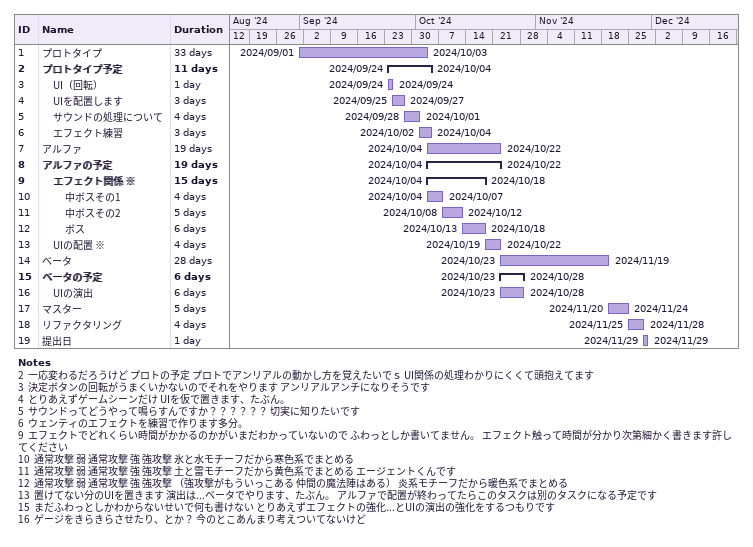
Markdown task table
| ID | Level | Task | Duration | Start | Finish |
|---|---|---|---|---|---|
| 1 | 1 | プロトタイプ | 33d | 2024-09-01 | 2024-10-03 |
| 2 | 1 | **プロトタイプ予定** | 11d | 2024-09-24 | 2024-10-04 |
| 3 | 2 | UI（回転） | 1d | 2024-09-24 | 2024-09-24 |
| 4 | 2 | UIを配置します | 3d | 2024-09-25 | 2024-09-27 |
| 5 | 2 | サウンドの処理について | 4d | 2024-09-28 | 2024-10-01 |
| 6 | 2 | エフェクト練習 | 3d | 2024-10-02 | 2024-10-04 |
| 7 | 1 | アルファ | 19d | 2024-10-04 | 2024-10-22 |
| 8 | 1 | **アルファの予定** | 19d | 2024-10-04 | 2024-10-22 |
| 9 | 2 | **エフェクト関係 ※** | 15d | 2024-10-04 | 2024-10-18 |
| 10 | 3 | 中ボスその1 | 4d | 2024-10-04 | 2024-10-07 |
| 11 | 3 | 中ボスその2 | 5d | 2024-10-08 | 2024-10-12 |
| 12 | 3 | ボス | 6d | 2024-10-13 | 2024-10-18 |
| 13 | 2 | UIの配置 ※ | 4d | 2024-10-19 | 2024-10-22 |
| 14 | 1 | ベータ | 28d | 2024-10-23 | 2024-11-19 |
| 15 | 1 | **ベータの予定** | 6d | 2024-10-23 | 2024-10-28 |
| 16 | 2 | UIの演出 | 6d | 2024-10-23 | 2024-10-28 |
| 17 | 1 | マスター | 5d | 2024-11-20 | 2024-11-24 |
| 18 | 1 | リファクタリング | 4d | 2024-11-25 | 2024-11-28 |
| 19 | 1 | 提出日 | 1d | 2024-11-29 | 2024-11-29 |

Notes
- 2: 一応変わるだろうけど プロトの予定 プロトでアンリアルの動かし方を覚えたいでｓ UI関係の処理わかりにくくて頭抱えてます
- 3: 決定ボタンの回転がうまくいかないのでそれをやります アンリアルアンチになりそうです
- 4: とりあえずゲームシーンだけ UIを仮で置きます、たぶん。
- 5: サウンドってどうやって鳴らすんですか？？？？？？ 切実に知りたいです
- 6: ウェンティのエフェクトを練習で作ります多分。
- 9: エフェクトでどれくらい時間がかかるのかがいまだわかっていないので ふわっとしか書いてません。 エフェクト触って時間が分かり次第細かく書きます許してください
- 10: 通常攻撃 弱 通常攻撃 強 強攻撃 氷と水モチーフだから寒色系でまとめる
- 11: 通常攻撃 弱 通常攻撃 強 強攻撃 土と雷モチーフだから黄色系でまとめる エージェントくんです
- 12: 通常攻撃 弱 通常攻撃 強 強攻撃 （強攻撃がもういっこある 仲間の魔法陣はある） 炎系モチーフだから暖色系でまとめる
- 13: 置けてない分のUIを置きます 演出は...ベータでやります、たぶん。 アルファで配置が終わってたらこのタスクは別のタスクになる予定です
- 15: まだふわっとしかわからないせいで何も書けない とりあえずエフェクトの強化...とUIの演出の強化をするつもりです
- 16: ゲージをきらきらさせたり、とか？ 今のとこあんまり考えついてないけど
